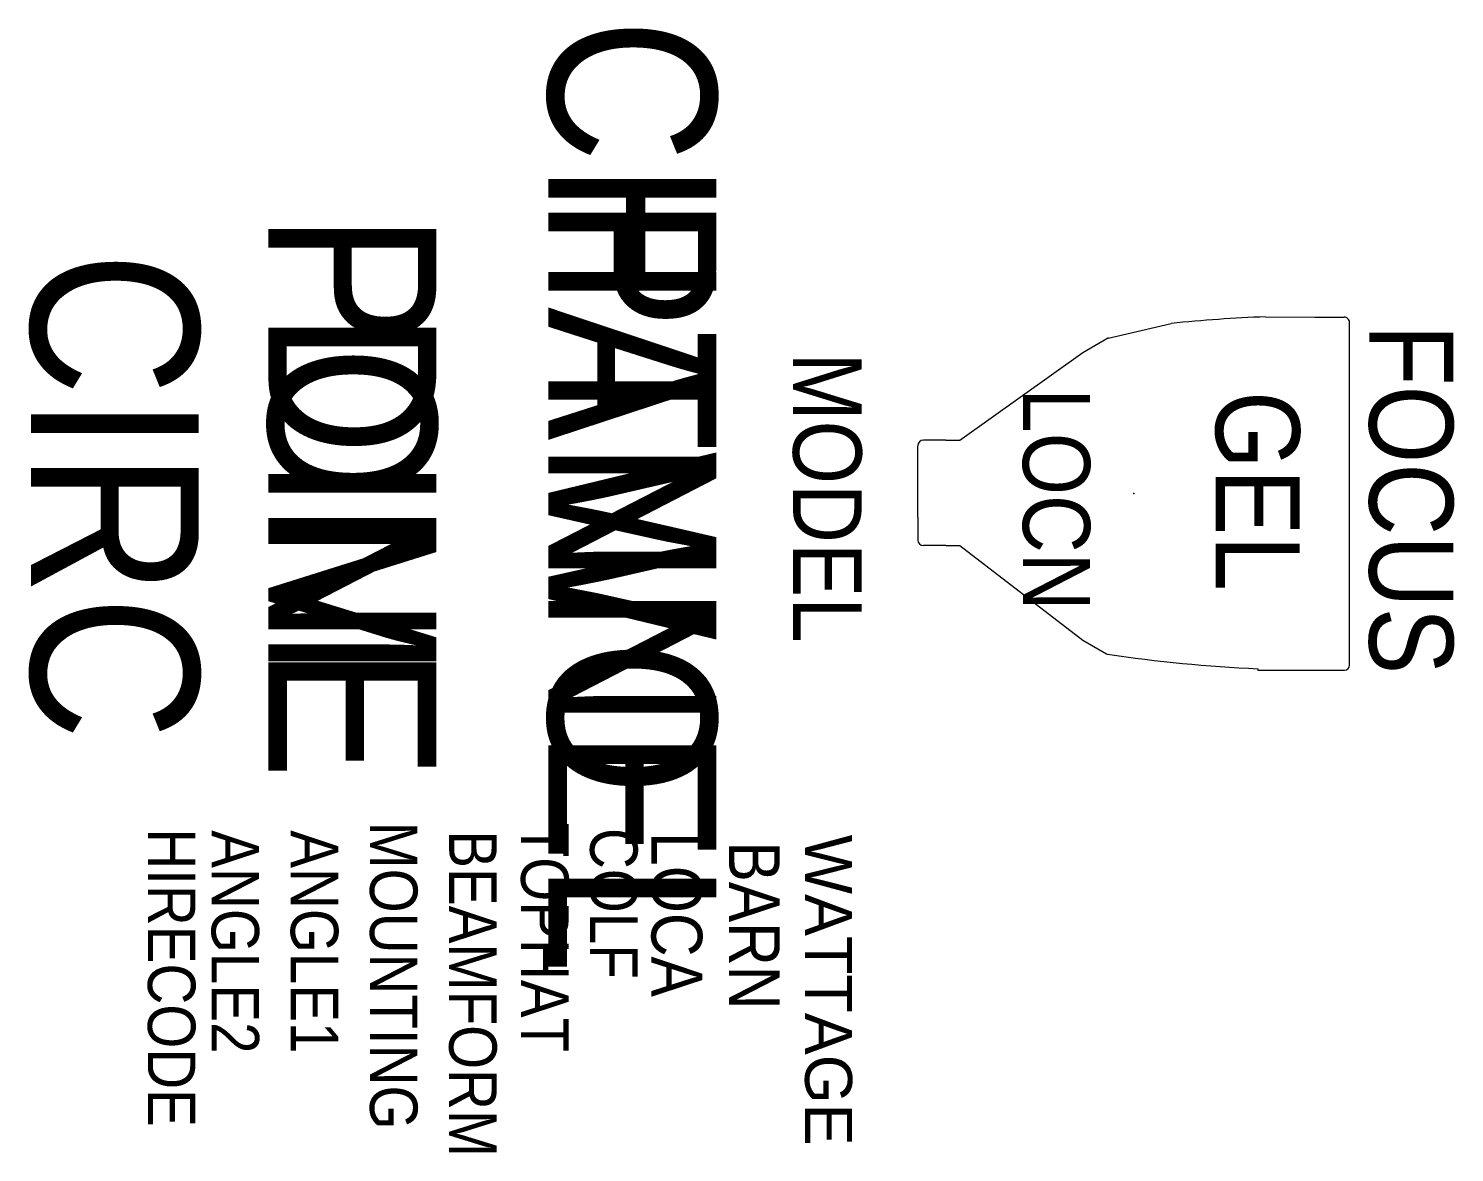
# Model space of a CAD drawing. Extents: x 2181 to 3030, y -1482 to -813.
import ezdxf
from ezdxf.enums import TextEntityAlignment as Align

# ---------------------------------------------------------------- set-up
doc = ezdxf.new("R2010")
doc.units = 0
doc.header["$MEASUREMENT"] = 0
doc.layers.get('0').update_dxf_attribs({"linetype": 'CONTINUOUS'})
for name, color, linetype in [('CHANNEL', 3, 'CONTINUOUS'), ('CIRC', 6, 'CONTINUOUS'), ('DIMMER', 4, 'CONTINUOUS'), ('FOCUS', 2, 'CONTINUOUS'), ('GEL', 1, 'CONTINUOUS'), ('LANTERNS', 4, 'CONTINUOUS'), ('LOCATION', 7, 'CONTINUOUS'), ('MODEL', 6, 'CONTINUOUS'), ('PATCH', 5, 'CONTINUOUS'), ('PATCH2', 5, 'CONTINUOUS')]:
    doc.layers.add(name, color=color, linetype=linetype)

msp = doc.modelspace()

# ---------------------------------------------------------------- linework, layer by layer
for p, q in [((2917.34, -984.19), (2946.62, -984.44)), ((2946.62, -984.44), (2964.15, -984.44)), ((2822.74, -997.19), (2861.11, -988.18)), ((2967.32, -1191.73), (2967.27, -987.55)), ((2808.56, -1005.38), (2822.74, -997.19)), ((2735.17, -1057.7), (2808.56, -1005.38)), ((2710.2, -1074.65), (2710.2, -1061.01)), ((2726.9, -1057.7), (2713.51, -1057.7)), ((2726.9, -1057.7), (2735.17, -1057.7)), ((2710.2, -1103.43), (2710.2, -1074.65)), ((2710.2, -1103.43), (2710.2, -1117.14)), ((2726.9, -1120.45), (2713.51, -1120.45)), ((2726.9, -1120.45), (2735.17, -1120.45)), ((2735.17, -1120.45), (2808.56, -1176.78)), ((2808.56, -1176.78), (2822.64, -1184.91)), ((2912.69, -1193.75), (2912.69, -1194.56)), ((2912.69, -1194.56), (2949.73, -1194.56)), ((2949.73, -1194.56), (2964.35, -1194.56))]:
    msp.add_line(p, q)
for centre, radius, start, end in [((2949.46, -1834.95), 851.37, 92.1622, 95.95643), ((2964.16, -987.55), 3.1, 0.0002, 90.19154), ((2823.51, -998.52), 1.54, 98.52341, 120), ((2949.46, -1838.97), 851.37, 98.48231, 98.52341), ((2713.51, -1061.01), 3.31, 90, 180), ((2713.51, -1117.14), 3.31, 180, 270), ((2823.41, -1183.58), 1.54, 240.0019, 261.45269), ((2949.73, -343.27), 851.29, 261.45084, 267.50629), ((2964.35, -1191.58), 2.98, 270.00012, 357.01544)]:
    msp.add_arc(centre, radius, start, end)
msp.add_point((2838.75, -1089.34))

# ---------------------------------------------------------------- texts
at = {"layer": 'CHANNEL', "width": 0.89}
msp.add_attdef('CHANNEL', text='', height=100, rotation=270, dxfattribs=at).set_placement((2490.14, -1090.86), align=Align.CENTER)
at = {"layer": 'CIRC', "width": 0.89}
msp.add_attdef('CIRC', text='', height=100, rotation=270, dxfattribs=at).set_placement((2182.04, -1090.86), align=Align.CENTER)
at = {"layer": 'DIMMER', "width": 0.89}
msp.add_attdef('DIM', text='', height=100, rotation=270, dxfattribs=at).set_placement((2323.48, -1090), align=Align.CENTER)
at = {"layer": 'FOCUS', "color": 30, "width": 0.89}
msp.add_attdef('FOCUS', text='', height=50, rotation=270, dxfattribs=at).set_placement((2979.05, -1092.92), align=Align.CENTER)
at = {"layer": 'GEL', "width": 0.89}
msp.add_attdef('GEL', text='', height=50, rotation=270, dxfattribs=at).set_placement((2887.61, -1087.91), align=Align.CENTER)
at = {"layer": 'LANTERNS', "color": 0, "width": 0.89, "flags": 1}
for tag, p, s, height in [('ANGLE2', (2289.59, -1289.98), '180', 28.305), ('ANGLE1', (2336.76, -1289.98), '0', 28.3), ('MOUNTING', (2383.94, -1284.79), 'STANDARD HOOK CLAMP', 28.3047), ('TOPHAT', (2473.9, -1285.49), 'Y', 28.3), ('COLF', (2515.03, -1288.6), 'N', 28.3), ('HIRECODE', (2251.67, -1288.84), 'C', 28.3), ('BEAMFORM', (2431.11, -1289.98), 'C', 28.3), ('LOCA', (2551.57, -1291.13), '', 30.26), ('BARN', (2597.75, -1296.65), '1', 30.26)]:
    msp.add_attdef(tag, p, s, height=height, rotation=270, dxfattribs=at)
at = {"layer": 'LANTERNS', "color": 0, "flags": 1}
msp.add_attdef('WATTAGE', (2643.06, -1292.62), '575', height=28, rotation=270, dxfattribs=at)
at = {"layer": 'LOCATION', "width": 0.89}
msp.add_attdef('LOCN', text='', height=40, rotation=270, dxfattribs=at).set_placement((2772.77, -1092.94), align=Align.CENTER)
at = {"layer": 'MODEL', "width": 0.89}
msp.add_attdef('MODEL', text='S4 PAR', height=40.798, rotation=270, dxfattribs=at).set_placement((2635.94, -1091.9), align=Align.CENTER)
at = {"layer": 'PATCH', "width": 0.89}
msp.add_attdef('PONE', text='', height=100, rotation=270, dxfattribs=at).set_placement((2323.47, -1090.86), align=Align.CENTER)
at = {"layer": 'PATCH2', "width": 0.89}
msp.add_attdef('PTWO', text='', height=100, rotation=270, dxfattribs=at).set_placement((2490.14, -1090.86), align=Align.CENTER)

doc.saveas('drawing.dxf')
